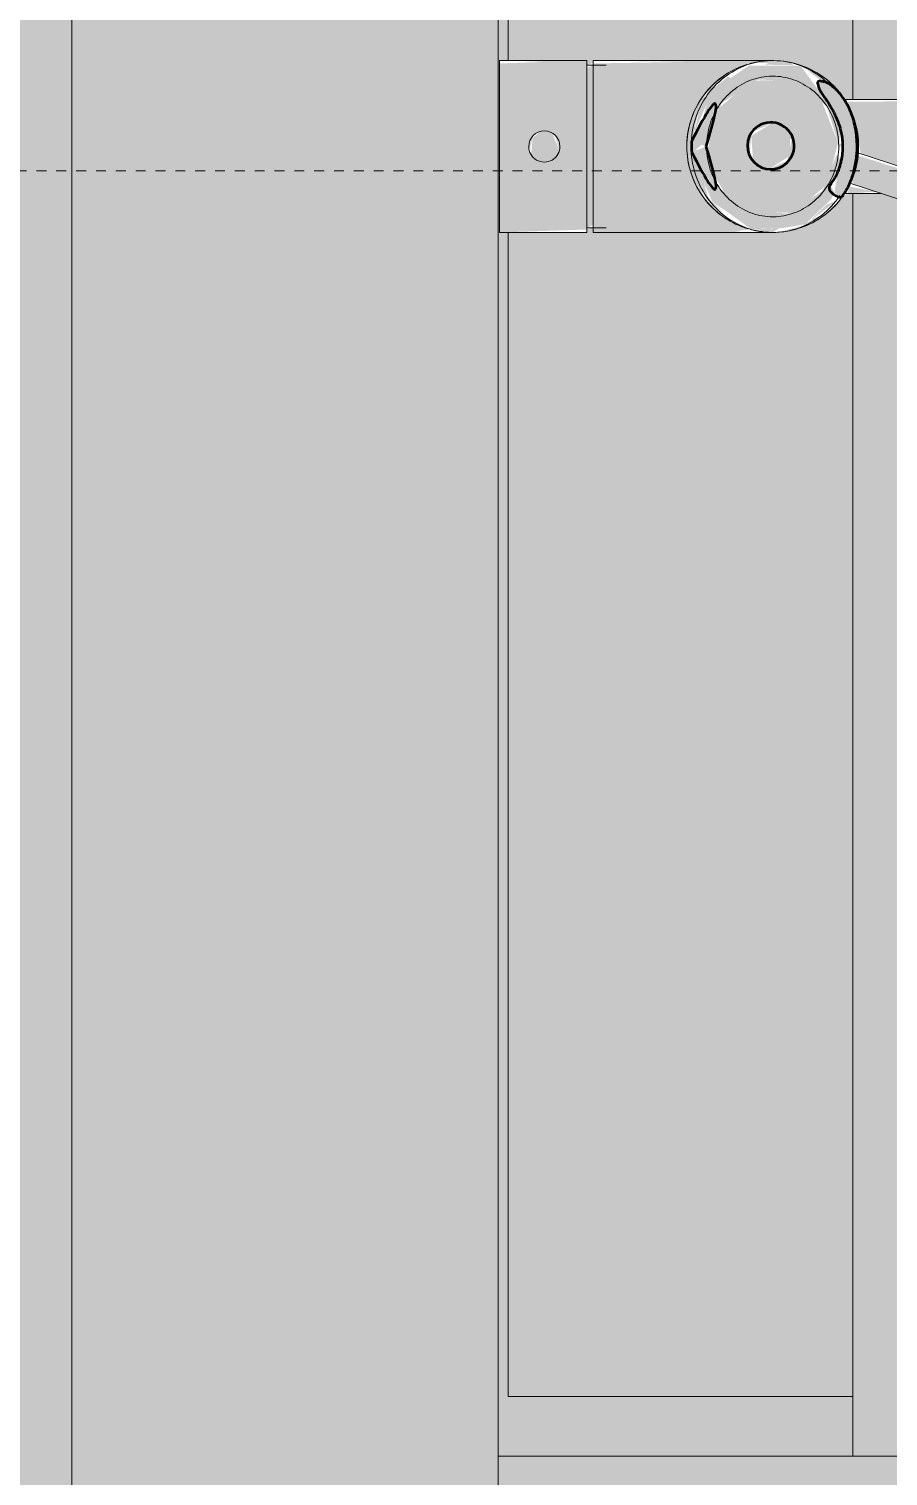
# Model space of a CAD drawing. Header units: inches. Extents: x -4218 to -1814, y 9706 to 12426.
# Drawn here: x -3610.84 to -3600.01, y 11053.94 to 11072.17 of the extents above; entities that cross this region are included whole.
import ezdxf

# ---------------------------------------------------------------- set-up
doc = ezdxf.new("R2010")
doc.units = ezdxf.units.IN
doc.header["$MEASUREMENT"] = 0
doc.linetypes.add('Aligning Line 1_8_', pattern=[0.25, 0.125, -0.125])
for name, color, linetype, lineweight in [('0-1', 7, 'Continuous', 5), ('0-2', 10, 'Continuous', 13), ('A-AREA-PATT-3', 51, 'Continuous', 9), ('A-GENM-1', 11, 'Continuous', 9), ('A-GENM-2', 7, 'Continuous', 9), ('A-GENM-3', 250, 'Continuous', 50), ('A-WALL-1', 8, 'Continuous', 5), ('A-WALL-4', 10, 'Continuous', 13), ('G-ANNO-SYMB', 111, 'Aligning Line 1_8_', 9), ('P-SANR-FIXT-2', 7, 'Continuous', 9), ('P-SANR-FIXT-3', 55, 'Continuous', 9), ('Q-CASE-1', 9, 'Continuous', 9), ('Q-CASE-3', 7, 'Continuous', 9)]:
    doc.layers.add(name, color=color, linetype=linetype, lineweight=lineweight)

# ---------------------------------------------------------------- blocks, each defined once
blk = doc.blocks.new('Vanity Cabinet-Double Door - 33_-2164608-FLOOR PLAN - 2ND FLOOR')
at = {"layer": 'Q-CASE-1'}
for points in [[(-15.762, -0.75), (-15.762, -5.092), (-15.012, -5.092), (-15.012, -0.75), (-15.137, -0.625), (-15.762, -0.625)], [(-15.137, -0.625), (-15.012, -0.75), (-0.345, -0.75), (-0.308, -0.638), (1.82, -0.638), (1.82, -0.75), (16.488, -0.75), (16.613, -0.625), (-6.444, -0.625)]]:
    blk.add_hatch(color=256, dxfattribs=at).paths.add_polyline_path(points, flags=0)
h = blk.add_hatch(color=256, dxfattribs=at)
h.paths.add_polyline_path([(-15.012, -0.75), (-15.012, -5.092), (0.147, -5.092), (0.125, -4.967), (0.043, -4.903), (-0.122, -4.726), (-0.256, -4.49), (-0.329, -4.207), (-0.345, -4.083), (-0.308, -1.819), (-0.286, -1.819), (-0.308, -1.741), (-0.345, -1.741), (-0.345, -0.75), (-13.762, -0.75)], flags=0)
h.paths.add_polyline_path([(1.328, -5.061), (1.328, -5.092), (16.488, -5.092), (16.488, -0.75), (1.82, -0.75), (1.782, -1.741), (1.761, -1.741), (1.791, -1.819), (1.82, -1.819), (1.783, -4.363), (1.614, -4.704), (1.364, -4.962), (1.328, -5.003), (1.328, -5.046)], flags=0)
at = {"layer": 'Q-CASE-3'}
for p, q in [((-15.762, -5.092), (-15.762, -0.625)), ((-15.762, -0.625), (-15.762, -5.092)), ((-15.012, -0.75), (-15.012, -5.092)), ((-0.345, -0.75), (-15.012, -0.75)), ((16.488, -0.75), (1.82, -0.75))]:
    blk.add_line(p, q, dxfattribs=at)
blk = doc.blocks.new('kitchen_faucet_14143 - kitchen_faucet_14143-V158-FLOOR PLAN - 2ND FLOOR')
at = {"layer": 'A-GENM-1'}
h = blk.add_hatch(color=256, dxfattribs=at)
h.paths.add_polyline_path([(-6.749, 2.408), (-6.988, 2.372), (-7.096, 2.119), (-6.935, 1.897), (-6.664, 1.91), (-6.528, 2.159), (-6.719, 2.408)], flags=0)
h.paths.add_polyline_path([(0.05, 0.287), (-0.222, 0.115), (-0.216, -0.152), (-0.002, -0.302), (0.27, -0.132), (0.25, 0.146), (0.074, 0.27)], flags=0)
for points in [[(-6.243, 2.175), (-6.259, 2.016), (-6.311, 1.783), (-1.068, 0.112), (-0.991, 0.413), (-1.009, 0.475), (-6.241, 2.175)], [(0.541, 1.083), (0.289, 1.042), (0.638, 0.864), (0.879, 0.626), (0.985, 0.428), (1.063, 0.149), (1.065, -0.132), (0.998, -0.395), (0.851, -0.655), (0.638, -0.864), (0.421, -0.988), (0.28, -1.046), (0, -1.083), (2.264, -1.046), (2.264, 1.083), (1.987, 1.083)], [(2.342, 1.024), (2.264, 0.989), (2.264, -1.024), (2.342, -0.989), (2.342, 0.989)], [(-0.863, 0.646), (-1.019, 0.324), (-1.059, -0.048), (-0.981, -0.436), (-0.917, -0.553), (-0.756, -0.751), (-0.596, -0.813), (-0.58, -0.773), (-0.662, -0.607), (-0.831, -0.288), (-0.879, 0.046), (-0.832, 0.27), (-0.777, 0.581), (-0.863, 0.646)], [(2.827, 0.19), (2.688, 0.051), (2.78, -0.17), (2.929, -0.19), (3.026, -0.106), (3.046, 0.101), (2.977, 0.17)], [(-0.838, 0), (-0.847, -0.229), (-0.727, -0.506), (-0.353, -1.013), (-0.341, -1.02), (0.302, -1.016), (0.445, -0.921), (0.795, -0.682), (0.895, -0.292), (0.823, -0.386), (0.739, -0.47), (0.717, -0.394), (0.638, -0.551), (0.194, -0.842), (-0.274, -0.831), (-0.682, -0.506), (-0.823, -0.048)]]:
    blk.add_hatch(color=256, dxfattribs=at).paths.add_polyline_path(points, flags=0)
h = blk.add_hatch(color=256, dxfattribs=at)
h.paths.add_polyline_path([(0, 1.083), (-0.079, 1.03), (0.28, 1.046)], flags=0)
h.paths.add_polyline_path([(-0.353, 1.016), (-0.66, 0.847), (-0.512, 0.909), (-0.363, 1.007)], flags=0)
h.paths.add_polyline_path([(0.356, 1.014), (0.592, 0.899), (0.404, 0.994), (0.358, 1.013)], flags=0)
h.paths.add_polyline_path([(-0.838, 0), (-0.881, 0), (-0.845, -0.048)], flags=0)
h.paths.add_polyline_path([(0.259, 0.842), (-0.274, 0.831), (-0.693, 0.47), (-0.823, -0.048), (-0.621, -0.564), (-0.256, -0.842), (0.278, -0.828), (0.693, -0.47), (0.826, 0.054), (0.717, 0.394), (0.621, 0.564), (0.264, 0.839)], flags=0)
h.paths.add_polyline_path([(0.886, 0), (0.88, 0.017), (0.885, -0.001)], flags=0)
h.paths.add_polyline_path([(0.884, 0.611), (0.994, 0.157), (1.009, 0.091), (0.984, 0.057), (0.896, -0.023), (1.021, -0.071), (0.981, -0.212), (0.975, -0.28), (0.888, -0.6), (1.002, -0.386), (1.065, -0.132), (1.063, 0.149), (0.985, 0.428), (0.888, 0.606)], flags=0)
h.paths.add_polyline_path([(-0.887, 0.607), (-0.993, 0.409), (-1.068, 0.112), (-1.061, -0.162), (-1.056, 0.108), (-1.003, 0.375), (-0.908, 0.574)], flags=0)
h.paths.add_polyline_path([(0.05, 0.287), (0.291, 0.106), (0.266, -0.177), (-0.002, -0.302), (-0.24, -0.086), (-0.182, 0.178), (0.014, 0.27)], flags=0)
h.paths.add_polyline_path([(0.851, -0.655), (0.486, -0.961), (0.66, -0.847), (0.832, -0.678)], flags=0)
h.paths.add_polyline_path([(-0.832, -0.679), (-0.678, -0.833), (-0.404, -0.994), (-0.495, -0.913), (-0.609, -0.831), (-0.83, -0.681)], flags=0)
h.paths.add_polyline_path([(-0.264, -1.023), (-0.222, -1.053), (0, -1.083), (0.096, -1.03), (-0.222, -1.025)], flags=0)
h = blk.add_hatch(color=256, dxfattribs=at)
h.paths.add_polyline_path([(-0.259, 0.842), (-0.212, 0.894), (-0.256, 0.844)], flags=0)
h.paths.add_polyline_path([(0.278, 1.042), (-0.123, 1.028), (-0.407, 0.981), (-0.546, 0.847), (-0.73, 0.674), (-0.777, 0.581), (-0.73, 0.495), (-0.856, 0.17), (-0.806, 0.103), (-0.629, 0.558), (-0.194, 0.842), (0.275, 0.83), (0.678, 0.521), (0.749, 0.425), (0.771, 0.468), (0.955, 0.252), (0.759, 0.701), (0.553, 0.838), (0.287, 1.032)], flags=0)
h = blk.add_hatch(color=256, dxfattribs=at)
h.paths.add_polyline_path([(0.335, 1.03), (0.328, 0.988), (0.351, 1.018)], flags=0)
h.paths.add_polyline_path([(-0.488, 0.923), (-0.825, 0.673), (-0.678, 0.733), (-0.505, 0.901)], flags=0)
h.paths.add_polyline_path([(0.605, 0.833), (0.766, 0.697), (0.815, 0.63), (0.92, 0.275), (0.91, 0.248), (0.994, 0.157), (1.003, 0.212), (0.932, 0.464), (0.84, 0.662), (0.621, 0.822)], flags=0)
h = blk.add_hatch(color=256, dxfattribs=at)
h.paths.add_polyline_path([(3.445, 1.083), (2.342, 1.046), (2.342, -1.083), (3.445, -1.046), (3.445, 1.046)], flags=0)
h.paths.add_polyline_path([(2.827, 0.19), (2.977, 0.17), (3.069, 0.051), (3.018, -0.139), (2.929, -0.19), (2.739, -0.139), (2.688, 0.051), (2.801, 0.164)], flags=0)
h = blk.add_hatch(color=256, dxfattribs=at)
h.paths.add_polyline_path([(-0.963, 0.591), (-1.304, 0.57), (-0.954, 0.502), (-0.954, 0.591)], flags=0)
h.paths.add_polyline_path([(-6.299, 0.591), (-6.299, -0.591), (-4.149, -0.565), (-4.113, -0.546), (-3.975, -0.591), (-0.922, -0.562), (-0.997, -0.398), (-1.066, -0.127), (-1.111, 0.094), (-2.64, 0.591), (-4.157, 0.55), (-4.044, 0.591), (-6.268, 0.591)], flags=0)
h.paths.add_polyline_path([(-3.975, 0.591), (-3.984, 0.57), (-4, 0.583)], flags=0)
h = blk.add_hatch(color=256, dxfattribs=at)
h.paths.add_polyline_path([(0.725, 0.542), (0.837, 0), (1.021, 0.071), (0.896, 0.27)], flags=0)
h.paths.add_polyline_path([(0.837, 0), (0.725, -0.541), (1.021, -0.071), (0.932, -0.037)], flags=0)
h = blk.add_hatch(color=256, dxfattribs=at)
h.paths.add_polyline_path([(0.965, -0.161), (0.955, -0.252), (0.762, -0.699), (0.525, -0.862), (0.563, -0.879), (0.818, -0.678), (0.892, -0.587), (0.981, -0.212)], flags=0)
h.paths.add_polyline_path([(-0.259, -0.842), (-0.22, -0.893), (-0.256, -0.844)], flags=0)
h.paths.add_polyline_path([(-0.38, -0.997), (-0.322, -1.029), (-0.353, -1.013)], flags=0)
at = {"layer": 'A-GENM-2'}
for p, q in [((-0.97, 0.462), (-6.243, 2.175)), ((-6.367, 1.801), (-1.072, 0.081)), ((2.264, 1.083), (0, 1.083)), ((2.342, 1.024), (2.101, 1.024)), ((2.264, 1.083), (2.264, -1.083)), ((3.445, 1.083), (2.342, 1.083)), ((2.342, -1.083), (2.342, 1.083)), ((3.445, 1.083), (3.445, -1.083)), ((-0.9, 0.591), (-1.366, 0.591)), ((-6.299, -0.591), (-0.9, -0.591)), ((0, -1.083), (2.264, -1.083)), ((2.101, -1.024), (2.342, -1.024)), ((2.342, -1.083), (3.445, -1.083))]:
    blk.add_line(p, q, dxfattribs=at)
at = {"layer": 'A-GENM-2', "flags": 128}
for points in [[(0.269, 1.049), (0.227, 1.059), (0.184, 1.067), (0.141, 1.073), (0.098, 1.078), (0.055, 1.081), (0.012, 1.083), (-0.032, 1.082), (-0.075, 1.08), (-0.118, 1.076), (-0.161, 1.071), (-0.204, 1.063), (-0.246, 1.054), (-0.288, 1.044), (-0.329, 1.031), (-0.37, 1.017), (-0.411, 1.002), (-0.451, 0.984), (-0.49, 0.966), (-0.528, 0.945), (-0.565, 0.923), (-0.602, 0.9), (-0.637, 0.875), (-0.672, 0.849), (-0.705, 0.822), (-0.737, 0.793), (-0.768, 0.763), (-0.798, 0.731), (-0.827, 0.699), (-0.854, 0.665)], [(-0.37, 1.017), (-0.411, 1.002), (-0.451, 0.984), (-0.49, 0.966), (-0.528, 0.945), (-0.565, 0.923), (-0.602, 0.9), (-0.637, 0.875), (-0.672, 0.849), (-0.705, 0.822), (-0.737, 0.793), (-0.768, 0.763), (-0.798, 0.731), (-0.827, 0.699), (-0.854, 0.665)], [(-0.37, 1.017), (-0.411, 1.002), (-0.451, 0.984), (-0.49, 0.966), (-0.528, 0.945), (-0.565, 0.923), (-0.602, 0.9), (-0.637, 0.875), (-0.672, 0.849), (-0.705, 0.822), (-0.737, 0.793), (-0.768, 0.763), (-0.798, 0.731), (-0.827, 0.699), (-0.854, 0.665)], [(-0.37, 1.017), (-0.411, 1.002), (-0.451, 0.984), (-0.49, 0.966), (-0.528, 0.945), (-0.565, 0.923), (-0.602, 0.9), (-0.637, 0.875), (-0.672, 0.849), (-0.705, 0.822), (-0.737, 0.793), (-0.768, 0.763), (-0.798, 0.731), (-0.827, 0.699), (-0.854, 0.665)], [(-0.37, 1.017), (-0.411, 1.002), (-0.451, 0.984), (-0.49, 0.966), (-0.528, 0.945), (-0.565, 0.923), (-0.602, 0.9), (-0.637, 0.875), (-0.672, 0.849), (-0.705, 0.822), (-0.737, 0.793), (-0.768, 0.763), (-0.798, 0.731), (-0.827, 0.699), (-0.854, 0.665)], [(-0.37, 1.017), (-0.411, 1.002), (-0.451, 0.984), (-0.49, 0.966), (-0.528, 0.945), (-0.565, 0.923), (-0.602, 0.9), (-0.637, 0.875), (-0.672, 0.849), (-0.705, 0.822), (-0.737, 0.793), (-0.768, 0.763), (-0.798, 0.731), (-0.827, 0.699), (-0.854, 0.665)], [(0, 1.083), (-0.041, 1.082), (-0.083, 1.079), (-0.124, 1.075), (-0.165, 1.069), (-0.206, 1.061), (-0.246, 1.051), (-0.286, 1.04), (-0.325, 1.027), (-0.364, 1.013), (-0.403, 0.996), (-0.44, 0.979), (-0.477, 0.959), (-0.513, 0.938), (-0.549, 0.916), (-0.583, 0.892), (-0.617, 0.867), (-0.649, 0.84), (-0.681, 0.812), (-0.711, 0.783), (-0.74, 0.752), (-0.768, 0.721), (-0.795, 0.688), (-0.82, 0.654), (-0.844, 0.619)], [(0.269, 1.049), (0.227, 1.059), (0.184, 1.067), (0.141, 1.073), (0.098, 1.078), (0.055, 1.081), (0.012, 1.083), (-0.032, 1.082), (-0.075, 1.08), (-0.118, 1.076), (-0.161, 1.071), (-0.204, 1.063), (-0.246, 1.054), (-0.288, 1.044), (-0.329, 1.031)], [(0.269, 1.049), (0.227, 1.059), (0.184, 1.067), (0.141, 1.073), (0.098, 1.078), (0.055, 1.081), (0.012, 1.083), (-0.032, 1.082), (-0.075, 1.08), (-0.118, 1.076), (-0.161, 1.071), (-0.204, 1.063), (-0.246, 1.054), (-0.288, 1.044), (-0.329, 1.031)], [(0.269, 1.049), (0.227, 1.059), (0.184, 1.067), (0.141, 1.073), (0.098, 1.078), (0.055, 1.081), (0.012, 1.083), (-0.032, 1.082), (-0.075, 1.08), (-0.118, 1.076), (-0.161, 1.071), (-0.204, 1.063), (-0.246, 1.054), (-0.288, 1.044), (-0.329, 1.031)], [(0.269, 1.049), (0.227, 1.059), (0.184, 1.067), (0.141, 1.073), (0.098, 1.078), (0.055, 1.081), (0.012, 1.083), (-0.032, 1.082), (-0.075, 1.08), (-0.118, 1.076), (-0.161, 1.071), (-0.204, 1.063), (-0.246, 1.054), (-0.288, 1.044), (-0.329, 1.031)], [(0.269, 1.049), (0.227, 1.059), (0.184, 1.067), (0.141, 1.073), (0.098, 1.078), (0.055, 1.081), (0.012, 1.083), (-0.032, 1.082), (-0.075, 1.08), (-0.118, 1.076), (-0.161, 1.071), (-0.204, 1.063), (-0.246, 1.054), (-0.288, 1.044), (-0.329, 1.031)], [(1.029, 0), (1.028, 0.043), (1.026, 0.086), (1.022, 0.129), (1.016, 0.172), (1.009, 0.214), (1, 0.256), (0.989, 0.298), (0.977, 0.339), (0.964, 0.38), (0.949, 0.42), (0.932, 0.459), (0.914, 0.498), (0.894, 0.536), (0.873, 0.573), (0.851, 0.609), (0.827, 0.644), (0.802, 0.679), (0.775, 0.712), (0.748, 0.744), (0.719, 0.775), (0.689, 0.804), (0.658, 0.833), (0.626, 0.86), (0.592, 0.885), (0.558, 0.91), (0.523, 0.932), (0.487, 0.954), (0.45, 0.974), (0.413, 0.992), (0.375, 1.008), (0.336, 1.023), (0.297, 1.037), (0.257, 1.048), (0.216, 1.058), (0.176, 1.067), (0.135, 1.073), (0.094, 1.078), (0.053, 1.081), (0.011, 1.083), (0, 1.083)], [(1.083, 0), (1.082, 0.043), (1.079, 0.087), (1.075, 0.13), (1.069, 0.172), (1.061, 0.215), (1.052, 0.257), (1.041, 0.299), (1.028, 0.341), (1.013, 0.381), (0.997, 0.422), (0.98, 0.461), (0.96, 0.5), (0.94, 0.538), (0.917, 0.575), (0.894, 0.611), (0.868, 0.647), (0.842, 0.681), (0.814, 0.714), (0.785, 0.746), (0.754, 0.777), (0.723, 0.806), (0.69, 0.834), (0.656, 0.861), (0.621, 0.887), (0.585, 0.911), (0.548, 0.934), (0.51, 0.955), (0.472, 0.975), (0.432, 0.993), (0.392, 1.009), (0.352, 1.024), (0.31, 1.037)], [(0.868, 0.647), (0.842, 0.681), (0.814, 0.714), (0.785, 0.746), (0.754, 0.777), (0.723, 0.806), (0.69, 0.834), (0.656, 0.861), (0.621, 0.887), (0.585, 0.911), (0.548, 0.934), (0.51, 0.955), (0.472, 0.975), (0.432, 0.993), (0.392, 1.009)], [(0.868, 0.647), (0.842, 0.681), (0.814, 0.714), (0.785, 0.746), (0.754, 0.777), (0.723, 0.806), (0.69, 0.834), (0.656, 0.861), (0.621, 0.887), (0.585, 0.911), (0.548, 0.934), (0.51, 0.955), (0.472, 0.975), (0.432, 0.993), (0.392, 1.009)], [(0.868, 0.647), (0.842, 0.681), (0.814, 0.714), (0.785, 0.746), (0.754, 0.777), (0.723, 0.806), (0.69, 0.834), (0.656, 0.861), (0.621, 0.887), (0.585, 0.911), (0.548, 0.934), (0.51, 0.955), (0.472, 0.975), (0.432, 0.993), (0.392, 1.009)], [(0.868, 0.647), (0.842, 0.681), (0.814, 0.714), (0.785, 0.746), (0.754, 0.777), (0.723, 0.806), (0.69, 0.834), (0.656, 0.861), (0.621, 0.887), (0.585, 0.911), (0.548, 0.934), (0.51, 0.955), (0.472, 0.975), (0.432, 0.993), (0.392, 1.009)], [(0.868, 0.647), (0.842, 0.681), (0.814, 0.714), (0.785, 0.746), (0.754, 0.777), (0.723, 0.806), (0.69, 0.834), (0.656, 0.861), (0.621, 0.887), (0.585, 0.911), (0.548, 0.934), (0.51, 0.955), (0.472, 0.975), (0.432, 0.993), (0.392, 1.009)], [(-0.832, 0), (-0.832, 0.036), (-0.83, 0.071), (-0.826, 0.107), (-0.821, 0.142), (-0.815, 0.177), (-0.808, 0.212), (-0.799, 0.246), (-0.789, 0.28), (-0.778, 0.314), (-0.766, 0.347), (-0.752, 0.379), (-0.737, 0.411), (-0.721, 0.442), (-0.704, 0.473), (-0.685, 0.502), (-0.666, 0.531), (-0.645, 0.559), (-0.624, 0.586), (-0.601, 0.612), (-0.578, 0.637), (-0.553, 0.661), (-0.528, 0.685), (-0.502, 0.706), (-0.475, 0.727), (-0.448, 0.747), (-0.419, 0.765), (-0.39, 0.782), (-0.361, 0.798), (-0.33, 0.813), (-0.3, 0.826), (-0.269, 0.838), (-0.237, 0.849), (-0.205, 0.858), (-0.173, 0.866), (-0.141, 0.873), (-0.108, 0.878), (-0.075, 0.882), (-0.042, 0.885), (-0.009, 0.886), (0, 0.886)], [(0, 0.886), (0.033, 0.885), (0.066, 0.883), (0.099, 0.88), (0.132, 0.875), (0.164, 0.868), (0.197, 0.861), (0.229, 0.852), (0.26, 0.841), (0.291, 0.83), (0.322, 0.817), (0.353, 0.802), (0.382, 0.787), (0.411, 0.77), (0.44, 0.752), (0.468, 0.733), (0.495, 0.712), (0.521, 0.691), (0.547, 0.668), (0.571, 0.644), (0.595, 0.619), (0.618, 0.593), (0.64, 0.567), (0.661, 0.539), (0.68, 0.51), (0.699, 0.481), (0.717, 0.45), (0.733, 0.42), (0.748, 0.388), (0.762, 0.356), (0.775, 0.323), (0.787, 0.289), (0.797, 0.255), (0.806, 0.221), (0.814, 0.186), (0.82, 0.151), (0.825, 0.116), (0.829, 0.081), (0.831, 0.045), (0.832, 0.01), (0.832, 0)], [(1.083, 0), (1.082, 0.043), (1.079, 0.087), (1.075, 0.13), (1.069, 0.172), (1.061, 0.215), (1.052, 0.257), (1.041, 0.299), (1.028, 0.341), (1.013, 0.381), (0.997, 0.422), (0.98, 0.461), (0.96, 0.5), (0.94, 0.538), (0.917, 0.575), (0.894, 0.611)], [(1.083, 0), (1.082, 0.043), (1.079, 0.087), (1.075, 0.13), (1.069, 0.172), (1.061, 0.215), (1.052, 0.257), (1.041, 0.299), (1.028, 0.341), (1.013, 0.381), (0.997, 0.422), (0.98, 0.461), (0.96, 0.5), (0.94, 0.538), (0.917, 0.575), (0.894, 0.611)], [(1.083, 0), (1.082, 0.043), (1.079, 0.087), (1.075, 0.13), (1.069, 0.172), (1.061, 0.215), (1.052, 0.257), (1.041, 0.299), (1.028, 0.341), (1.013, 0.381), (0.997, 0.422), (0.98, 0.461), (0.96, 0.5), (0.94, 0.538), (0.917, 0.575), (0.894, 0.611)], [(1.083, 0), (1.082, 0.043), (1.079, 0.087), (1.075, 0.13), (1.069, 0.172), (1.061, 0.215), (1.052, 0.257), (1.041, 0.299), (1.028, 0.341), (1.013, 0.381), (0.997, 0.422), (0.98, 0.461), (0.96, 0.5), (0.94, 0.538), (0.917, 0.575), (0.894, 0.611)], [(1.083, 0), (1.082, 0.043), (1.079, 0.087), (1.075, 0.13), (1.069, 0.172), (1.061, 0.215), (1.052, 0.257), (1.041, 0.299), (1.028, 0.341), (1.013, 0.381), (0.997, 0.422), (0.98, 0.461), (0.96, 0.5), (0.94, 0.538), (0.917, 0.575), (0.894, 0.611)], [(-0.988, 0.443), (-1.005, 0.403), (-1.02, 0.363), (-1.034, 0.322), (-1.046, 0.28), (-1.056, 0.238), (-1.065, 0.196), (-1.072, 0.153), (-1.077, 0.11), (-1.081, 0.067), (-1.082, 0.023), (-1.083, 0)], [(-0.988, 0.443), (-1.005, 0.403), (-1.02, 0.363), (-1.034, 0.322), (-1.046, 0.28), (-1.056, 0.238), (-1.065, 0.196), (-1.072, 0.153), (-1.077, 0.11), (-1.081, 0.067), (-1.082, 0.023), (-1.083, 0)], [(-0.988, 0.443), (-1.005, 0.403), (-1.02, 0.363), (-1.034, 0.322), (-1.046, 0.28), (-1.056, 0.238), (-1.065, 0.196), (-1.072, 0.153), (-1.077, 0.11), (-1.081, 0.067), (-1.082, 0.023), (-1.083, 0)], [(-0.988, 0.443), (-1.005, 0.403), (-1.02, 0.363), (-1.034, 0.322), (-1.046, 0.28), (-1.056, 0.238), (-1.065, 0.196), (-1.072, 0.153), (-1.077, 0.11), (-1.081, 0.067), (-1.082, 0.023), (-1.083, 0)], [(-0.988, 0.443), (-1.005, 0.403), (-1.02, 0.363), (-1.034, 0.322), (-1.046, 0.28), (-1.056, 0.238), (-1.065, 0.196), (-1.072, 0.153), (-1.077, 0.11), (-1.081, 0.067), (-1.082, 0.023), (-1.083, 0)], [(-0.988, 0.443), (-1.005, 0.403), (-1.02, 0.363), (-1.034, 0.322), (-1.046, 0.28), (-1.056, 0.238), (-1.065, 0.196), (-1.072, 0.153), (-1.077, 0.11), (-1.081, 0.067), (-1.082, 0.023), (-1.083, 0)], [(-0.951, 0.507), (-0.969, 0.468), (-0.986, 0.429), (-1.002, 0.389), (-1.016, 0.349), (-1.028, 0.308), (-1.039, 0.266), (-1.048, 0.224), (-1.056, 0.182), (-1.062, 0.139), (-1.066, 0.096), (-1.069, 0.053), (-1.07, 0.01), (-1.07, 0)], [(-0.874, 0), (-0.873, 0.036), (-0.871, 0.071), (-0.868, 0.107), (-0.863, 0.142), (-0.857, 0.177), (-0.849, 0.212), (-0.841, 0.246), (-0.831, 0.28), (-0.82, 0.314), (-0.807, 0.347), (-0.793, 0.379), (-0.779, 0.411), (-0.762, 0.442), (-0.745, 0.473), (-0.73, 0.497)], [(-1.083, 0), (-1.082, -0.043), (-1.079, -0.087), (-1.075, -0.13), (-1.069, -0.172), (-1.061, -0.215), (-1.052, -0.257), (-1.041, -0.299), (-1.028, -0.341), (-1.013, -0.381), (-0.997, -0.422)], [(-1.083, 0), (-1.082, -0.043), (-1.079, -0.087), (-1.075, -0.13), (-1.069, -0.172), (-1.061, -0.215), (-1.052, -0.257), (-1.041, -0.299), (-1.028, -0.341), (-1.013, -0.381), (-0.997, -0.422)], [(-1.083, 0), (-1.082, -0.043), (-1.079, -0.087), (-1.075, -0.13), (-1.069, -0.172), (-1.061, -0.215), (-1.052, -0.257), (-1.041, -0.299), (-1.028, -0.341), (-1.013, -0.381), (-0.997, -0.422)], [(-1.083, 0), (-1.082, -0.043), (-1.079, -0.087), (-1.075, -0.13), (-1.069, -0.172), (-1.061, -0.215), (-1.052, -0.257), (-1.041, -0.299), (-1.028, -0.341), (-1.013, -0.381), (-0.997, -0.422)], [(-1.083, 0), (-1.082, -0.043), (-1.079, -0.087), (-1.075, -0.13), (-1.069, -0.172), (-1.061, -0.215), (-1.052, -0.257), (-1.041, -0.299), (-1.028, -0.341), (-1.013, -0.381), (-0.997, -0.422)], [(-1.083, 0), (-1.082, -0.043), (-1.079, -0.087), (-1.075, -0.13), (-1.069, -0.172), (-1.061, -0.215), (-1.052, -0.257), (-1.041, -0.299), (-1.028, -0.341), (-1.013, -0.381), (-0.997, -0.422)], [(-1.07, 0), (-1.07, -0.043), (-1.067, -0.086), (-1.063, -0.129), (-1.057, -0.172), (-1.05, -0.214), (-1.041, -0.256), (-1.031, -0.298), (-1.019, -0.339), (-1.005, -0.38), (-0.99, -0.42), (-0.973, -0.459), (-0.955, -0.498), (-0.951, -0.507)], [(-0.775, -0.419), (-0.79, -0.387), (-0.804, -0.355), (-0.817, -0.322), (-0.828, -0.288), (-0.839, -0.254), (-0.848, -0.22), (-0.855, -0.185), (-0.862, -0.15), (-0.867, -0.115), (-0.87, -0.08), (-0.873, -0.044), (-0.874, -0.008), (-0.874, 0)], [(0, -0.886), (-0.033, -0.885), (-0.066, -0.883), (-0.099, -0.88), (-0.132, -0.875), (-0.164, -0.868), (-0.197, -0.861), (-0.229, -0.852), (-0.26, -0.841), (-0.291, -0.83), (-0.322, -0.817), (-0.353, -0.802), (-0.382, -0.787), (-0.411, -0.77), (-0.44, -0.752), (-0.468, -0.733), (-0.495, -0.712), (-0.521, -0.691), (-0.547, -0.668), (-0.571, -0.644), (-0.595, -0.619), (-0.618, -0.593), (-0.64, -0.567), (-0.661, -0.539), (-0.68, -0.51), (-0.699, -0.481), (-0.717, -0.45), (-0.733, -0.42), (-0.748, -0.388), (-0.762, -0.356), (-0.775, -0.323), (-0.787, -0.289), (-0.797, -0.255), (-0.806, -0.221), (-0.814, -0.186), (-0.82, -0.151), (-0.825, -0.116), (-0.829, -0.081), (-0.831, -0.045), (-0.832, -0.01), (-0.832, 0)], [(0, -1.083), (0.041, -1.082), (0.083, -1.079), (0.124, -1.075), (0.165, -1.069), (0.206, -1.061), (0.246, -1.051), (0.286, -1.04), (0.325, -1.027), (0.364, -1.013), (0.403, -0.996), (0.44, -0.979), (0.477, -0.959), (0.513, -0.938), (0.549, -0.916), (0.583, -0.892), (0.617, -0.867), (0.649, -0.84), (0.681, -0.812), (0.711, -0.783), (0.74, -0.752), (0.768, -0.721), (0.795, -0.688), (0.82, -0.654), (0.844, -0.619), (0.867, -0.583), (0.889, -0.546), (0.909, -0.508), (0.927, -0.47), (0.944, -0.431), (0.96, -0.391), (0.974, -0.35), (0.986, -0.309), (0.997, -0.267), (1.006, -0.225), (1.014, -0.183), (1.02, -0.141), (1.025, -0.098), (1.028, -0.055), (1.029, -0.012), (1.029, 0)], [(0.832, 0), (0.832, -0.036), (0.83, -0.071), (0.826, -0.107), (0.821, -0.142), (0.815, -0.177), (0.808, -0.212), (0.799, -0.246), (0.789, -0.28), (0.778, -0.314), (0.766, -0.347), (0.752, -0.379), (0.737, -0.411), (0.721, -0.442), (0.704, -0.473), (0.685, -0.502), (0.666, -0.531), (0.645, -0.559), (0.624, -0.586), (0.601, -0.612), (0.578, -0.637), (0.553, -0.661), (0.528, -0.685), (0.502, -0.706), (0.475, -0.727), (0.448, -0.747), (0.419, -0.765), (0.39, -0.782), (0.361, -0.798), (0.33, -0.813), (0.3, -0.826), (0.269, -0.838), (0.237, -0.849), (0.205, -0.858), (0.173, -0.866), (0.141, -0.873), (0.108, -0.878), (0.075, -0.882), (0.042, -0.885), (0.009, -0.886), (0, -0.886)], [(0.329, -1.031), (0.37, -1.017), (0.411, -1.002), (0.451, -0.984), (0.49, -0.966), (0.528, -0.945), (0.565, -0.923), (0.602, -0.9), (0.637, -0.875), (0.672, -0.849), (0.705, -0.822), (0.737, -0.793), (0.768, -0.763), (0.798, -0.731), (0.827, -0.699), (0.854, -0.665), (0.88, -0.63), (0.905, -0.595), (0.928, -0.558), (0.949, -0.521), (0.969, -0.482), (0.988, -0.443), (1.005, -0.403), (1.02, -0.363), (1.034, -0.322), (1.046, -0.28), (1.056, -0.238), (1.065, -0.196), (1.072, -0.153), (1.077, -0.11), (1.081, -0.067), (1.082, -0.023), (1.083, 0)], [(0.88, -0.63), (0.905, -0.595), (0.928, -0.558), (0.949, -0.521), (0.969, -0.482), (0.988, -0.443), (1.005, -0.403), (1.02, -0.363), (1.034, -0.322), (1.046, -0.28), (1.056, -0.238), (1.065, -0.196), (1.072, -0.153), (1.077, -0.11), (1.081, -0.067), (1.082, -0.023), (1.083, 0)], [(0.88, -0.63), (0.905, -0.595), (0.928, -0.558), (0.949, -0.521), (0.969, -0.482), (0.988, -0.443), (1.005, -0.403), (1.02, -0.363), (1.034, -0.322), (1.046, -0.28), (1.056, -0.238), (1.065, -0.196), (1.072, -0.153), (1.077, -0.11), (1.081, -0.067), (1.082, -0.023), (1.083, 0)], [(0.88, -0.63), (0.905, -0.595), (0.928, -0.558), (0.949, -0.521), (0.969, -0.482), (0.988, -0.443), (1.005, -0.403), (1.02, -0.363), (1.034, -0.322), (1.046, -0.28), (1.056, -0.238), (1.065, -0.196), (1.072, -0.153), (1.077, -0.11), (1.081, -0.067), (1.082, -0.023), (1.083, 0)], [(0.88, -0.63), (0.905, -0.595), (0.928, -0.558), (0.949, -0.521), (0.969, -0.482), (0.988, -0.443), (1.005, -0.403), (1.02, -0.363), (1.034, -0.322), (1.046, -0.28), (1.056, -0.238), (1.065, -0.196), (1.072, -0.153), (1.077, -0.11), (1.081, -0.067), (1.082, -0.023), (1.083, 0)], [(0.88, -0.63), (0.905, -0.595), (0.928, -0.558), (0.949, -0.521), (0.969, -0.482), (0.988, -0.443), (1.005, -0.403), (1.02, -0.363), (1.034, -0.322), (1.046, -0.28), (1.056, -0.238), (1.065, -0.196), (1.072, -0.153), (1.077, -0.11), (1.081, -0.067), (1.082, -0.023), (1.083, 0)], [(-0.98, -0.461), (-0.96, -0.5), (-0.94, -0.538), (-0.917, -0.575), (-0.894, -0.611)], [(-0.98, -0.461), (-0.96, -0.5), (-0.94, -0.538), (-0.917, -0.575), (-0.894, -0.611)], [(-0.98, -0.461), (-0.96, -0.5), (-0.94, -0.538), (-0.917, -0.575), (-0.894, -0.611)], [(-0.98, -0.461), (-0.96, -0.5), (-0.94, -0.538), (-0.917, -0.575), (-0.894, -0.611)], [(-0.98, -0.461), (-0.96, -0.5), (-0.94, -0.538), (-0.917, -0.575), (-0.894, -0.611)], [(-0.98, -0.461), (-0.96, -0.5), (-0.94, -0.538), (-0.917, -0.575), (-0.894, -0.611)], [(0.37, -1.017), (0.411, -1.002), (0.451, -0.984), (0.49, -0.966), (0.528, -0.945), (0.565, -0.923), (0.602, -0.9), (0.637, -0.875), (0.672, -0.849), (0.705, -0.822), (0.737, -0.793), (0.768, -0.763), (0.798, -0.731), (0.827, -0.699), (0.854, -0.665)], [(0.37, -1.017), (0.411, -1.002), (0.451, -0.984), (0.49, -0.966), (0.528, -0.945), (0.565, -0.923), (0.602, -0.9), (0.637, -0.875), (0.672, -0.849), (0.705, -0.822), (0.737, -0.793), (0.768, -0.763), (0.798, -0.731), (0.827, -0.699), (0.854, -0.665)], [(0.37, -1.017), (0.411, -1.002), (0.451, -0.984), (0.49, -0.966), (0.528, -0.945), (0.565, -0.923), (0.602, -0.9), (0.637, -0.875), (0.672, -0.849), (0.705, -0.822), (0.737, -0.793), (0.768, -0.763), (0.798, -0.731), (0.827, -0.699), (0.854, -0.665)], [(0.37, -1.017), (0.411, -1.002), (0.451, -0.984), (0.49, -0.966), (0.528, -0.945), (0.565, -0.923), (0.602, -0.9), (0.637, -0.875), (0.672, -0.849), (0.705, -0.822), (0.737, -0.793), (0.768, -0.763), (0.798, -0.731), (0.827, -0.699), (0.854, -0.665)], [(0.37, -1.017), (0.411, -1.002), (0.451, -0.984), (0.49, -0.966), (0.528, -0.945), (0.565, -0.923), (0.602, -0.9), (0.637, -0.875), (0.672, -0.849), (0.705, -0.822), (0.737, -0.793), (0.768, -0.763), (0.798, -0.731), (0.827, -0.699), (0.854, -0.665)], [(-0.785, -0.746), (-0.754, -0.777), (-0.723, -0.806), (-0.69, -0.834), (-0.656, -0.861), (-0.621, -0.887), (-0.585, -0.911), (-0.548, -0.934), (-0.51, -0.955), (-0.472, -0.975), (-0.432, -0.993), (-0.392, -1.009)], [(-0.785, -0.746), (-0.754, -0.777), (-0.723, -0.806), (-0.69, -0.834), (-0.656, -0.861), (-0.621, -0.887), (-0.585, -0.911), (-0.548, -0.934), (-0.51, -0.955), (-0.472, -0.975), (-0.432, -0.993), (-0.392, -1.009)], [(-0.785, -0.746), (-0.754, -0.777), (-0.723, -0.806), (-0.69, -0.834), (-0.656, -0.861), (-0.621, -0.887), (-0.585, -0.911), (-0.548, -0.934), (-0.51, -0.955), (-0.472, -0.975), (-0.432, -0.993), (-0.392, -1.009)], [(-0.785, -0.746), (-0.754, -0.777), (-0.723, -0.806), (-0.69, -0.834), (-0.656, -0.861), (-0.621, -0.887), (-0.585, -0.911), (-0.548, -0.934), (-0.51, -0.955), (-0.472, -0.975), (-0.432, -0.993), (-0.392, -1.009)], [(-0.785, -0.746), (-0.754, -0.777), (-0.723, -0.806), (-0.69, -0.834), (-0.656, -0.861), (-0.621, -0.887), (-0.585, -0.911), (-0.548, -0.934), (-0.51, -0.955), (-0.472, -0.975), (-0.432, -0.993), (-0.392, -1.009)], [(-0.785, -0.746), (-0.754, -0.777), (-0.723, -0.806), (-0.69, -0.834), (-0.656, -0.861), (-0.621, -0.887), (-0.585, -0.911), (-0.548, -0.934), (-0.51, -0.955), (-0.472, -0.975), (-0.432, -0.993), (-0.392, -1.009)], [(-0.689, -0.804), (-0.658, -0.833), (-0.626, -0.86), (-0.592, -0.885), (-0.558, -0.91), (-0.523, -0.932), (-0.487, -0.954), (-0.45, -0.974), (-0.413, -0.992), (-0.375, -1.008), (-0.336, -1.023), (-0.297, -1.037), (-0.257, -1.048), (-0.216, -1.058), (-0.176, -1.067), (-0.135, -1.073), (-0.094, -1.078), (-0.053, -1.081), (-0.011, -1.083), (0, -1.083)], [(-0.352, -1.024), (-0.31, -1.037), (-0.269, -1.049), (-0.227, -1.059), (-0.184, -1.067), (-0.141, -1.073), (-0.098, -1.078), (-0.055, -1.081), (-0.012, -1.083), (0.032, -1.082), (0.075, -1.08), (0.118, -1.076), (0.161, -1.071), (0.204, -1.063), (0.246, -1.054), (0.288, -1.044)], [(-0.31, -1.037), (-0.269, -1.049), (-0.227, -1.059), (-0.184, -1.067), (-0.141, -1.073), (-0.098, -1.078), (-0.055, -1.081), (-0.012, -1.083), (0.032, -1.082), (0.075, -1.08), (0.118, -1.076), (0.161, -1.071), (0.204, -1.063), (0.246, -1.054), (0.288, -1.044)], [(-0.31, -1.037), (-0.269, -1.049), (-0.227, -1.059), (-0.184, -1.067), (-0.141, -1.073), (-0.098, -1.078), (-0.055, -1.081), (-0.012, -1.083), (0.032, -1.082), (0.075, -1.08), (0.118, -1.076), (0.161, -1.071), (0.204, -1.063), (0.246, -1.054), (0.288, -1.044)], [(-0.31, -1.037), (-0.269, -1.049), (-0.227, -1.059), (-0.184, -1.067), (-0.141, -1.073), (-0.098, -1.078), (-0.055, -1.081), (-0.012, -1.083), (0.032, -1.082), (0.075, -1.08), (0.118, -1.076), (0.161, -1.071), (0.204, -1.063), (0.246, -1.054), (0.288, -1.044)], [(-0.31, -1.037), (-0.269, -1.049), (-0.227, -1.059), (-0.184, -1.067), (-0.141, -1.073), (-0.098, -1.078), (-0.055, -1.081), (-0.012, -1.083), (0.032, -1.082), (0.075, -1.08), (0.118, -1.076), (0.161, -1.071), (0.204, -1.063), (0.246, -1.054), (0.288, -1.044)], [(-0.31, -1.037), (-0.269, -1.049), (-0.227, -1.059), (-0.184, -1.067), (-0.141, -1.073), (-0.098, -1.078), (-0.055, -1.081), (-0.012, -1.083), (0.032, -1.082), (0.075, -1.08), (0.118, -1.076), (0.161, -1.071), (0.204, -1.063), (0.246, -1.054), (0.288, -1.044)]]:
    blk.add_lwpolyline(points, dxfattribs=at)
at = {"layer": 'A-GENM-2'}
for centre, radius, start, end in [((0, 0), 1.083, 109.1524, 142.4111), ((0, 0), 1.083, 75, 105), ((0, 0), 1.083, 37.5889, 70.6452), ((0, 0), 1.083, 145.6184, 180), ((0, 0), 1.083, 0, 34.6633), ((2.878, 0), 0.197, 360, 180), ((0, 0), 1.083, 180, 214.6633), ((0, 0), 1.083, 324.8142, 360), ((2.878, 0), 0.197, 180, 360), ((0, 0), 1.083, 219.2199, 250.6452), ((0, 0), 1.083, 289.1524, 322.4111), ((0, 0), 1.083, 255, 285)]:
    blk.add_arc(centre, radius, start, end, dxfattribs=at)
at = {"layer": 'A-GENM-3'}
for start, end in [(324.9681, 144.9681), (144.9681, 324.9681)]:
    blk.add_arc((0.024, -0.008), 0.295, start, end, dxfattribs=at)
for points, knots in [([(-0.863, 0.646), (-0.898, 0.6), (-0.944, 0.528), (-0.99, 0.422), (-1.026, 0.313), (-1.055, 0.172), (-1.063, 0.058), (-1.063, 0)], [0, 0, 0, 0, 0.25, 0.375, 0.5, 0.75, 1, 1, 1, 1]), ([(-0.863, 0.173), (-0.859, 0.19), (-0.851, 0.221), (-0.839, 0.26), (-0.829, 0.291), (-0.822, 0.31), (-0.816, 0.325), (-0.812, 0.337), (-0.808, 0.347), (-0.804, 0.356), (-0.799, 0.367), (-0.79, 0.383), (-0.777, 0.404), (-0.76, 0.427), (-0.744, 0.449), (-0.729, 0.471), (-0.719, 0.489), (-0.714, 0.502), (-0.711, 0.512), (-0.71, 0.521), (-0.711, 0.529), (-0.713, 0.538), (-0.716, 0.547), (-0.721, 0.557), (-0.728, 0.568), (-0.739, 0.581), (-0.762, 0.601), (-0.8, 0.623), (-0.84, 0.639), (-0.863, 0.646)], [0, 0, 0, 0, 0.083333, 0.166667, 0.208333, 0.25, 0.270833, 0.291667, 0.3125, 0.328125, 0.34375, 0.375, 0.416667, 0.458333, 0.5, 0.541667, 0.583333, 0.604167, 0.625, 0.645833, 0.661458, 0.677083, 0.708333, 0.729167, 0.75, 0.791667, 0.833333, 0.916667, 1, 1, 1, 1]), ([(-1.063, 0), (-1.063, -0.078), (-1.053, -0.191), (-1.018, -0.341), (-0.98, -0.45), (-0.929, -0.551), (-0.886, -0.615), (-0.863, -0.646)], [0, 0, 0, 0, 0.333333, 0.5, 0.666667, 0.833333, 1, 1, 1, 1]), ([(-0.863, -0.646), (-0.85, -0.662), (-0.831, -0.685), (-0.807, -0.71), (-0.792, -0.724), (-0.781, -0.733), (-0.77, -0.743), (-0.754, -0.756), (-0.734, -0.772), (-0.714, -0.787), (-0.696, -0.796), (-0.685, -0.801), (-0.676, -0.804), (-0.666, -0.808), (-0.647, -0.814), (-0.618, -0.821), (-0.591, -0.823), (-0.576, -0.821), (-0.568, -0.817), (-0.565, -0.809), (-0.564, -0.794), (-0.569, -0.774), (-0.577, -0.752), (-0.583, -0.736), (-0.589, -0.723), (-0.593, -0.713), (-0.596, -0.706), (-0.599, -0.7), (-0.604, -0.691), (-0.612, -0.677), (-0.627, -0.656), (-0.642, -0.636), (-0.652, -0.621), (-0.658, -0.613), (-0.662, -0.607), (-0.666, -0.601), (-0.672, -0.592), (-0.681, -0.578), (-0.695, -0.557), (-0.711, -0.531), (-0.732, -0.497), (-0.757, -0.453), (-0.794, -0.382), (-0.833, -0.288), (-0.854, -0.212), (-0.863, -0.173)], [0, 0, 0, 0, 0.055556, 0.083333, 0.097222, 0.111111, 0.125, 0.138889, 0.166667, 0.194444, 0.208333, 0.222222, 0.229167, 0.236111, 0.25, 0.277778, 0.305556, 0.319444, 0.333333, 0.347222, 0.361111, 0.388889, 0.402778, 0.416667, 0.430556, 0.4375, 0.444444, 0.451389, 0.458333, 0.472222, 0.5, 0.527778, 0.541667, 0.548611, 0.555556, 0.5625, 0.569444, 0.583333, 0.611111, 0.638889, 0.666667, 0.722222, 0.777778, 0.888889, 1, 1, 1, 1])]:
    blk.add_open_spline(points, degree=3, knots=knots, dxfattribs=at)
for points in [[(1.021, 0.071), (0.854, 0.397), (0.656, 0.71), (0.731, 0.349), (0.837, 0)], [(-0.881, 0), (-0.881, 0.029), (-0.878, 0.087), (-0.869, 0.145), (-0.863, 0.173)], [(-0.863, -0.173), (-0.869, -0.145), (-0.878, -0.087), (-0.881, -0.029), (-0.881, 0)], [(0.837, 0), (0.731, -0.349), (0.656, -0.71), (0.854, -0.397), (1.021, -0.071)], [(1.024, 0), (1.024, 0.012), (1.024, 0.036), (1.022, 0.06), (1.021, 0.071)], [(1.021, -0.071), (1.022, -0.06), (1.024, -0.036), (1.024, -0.012), (1.024, 0)]]:
    blk.add_open_spline(points, degree=3, dxfattribs=at)
blk = doc.blocks.new('Stainless Steel Farmhous Kitchen Sink - Stainless Steel Farmhous Kitchen Sink-V153-FLOOR PLAN - 2ND FLOOR')
at = {"layer": 'P-SANR-FIXT-3'}
blk.add_hatch(color=256, dxfattribs=at).paths.add_polyline_path([(0, 22.203), (-33, 22.203), (-33, 2.247), (-17.091, 2.247), (-17.091, 3), (-31, 3), (-31, 16.956), (-2, 16.956), (-2, 3), (-15.781, 3), (-15.909, 2.604), (-15.909, 2.247), (0, 2.247), (0, 18.043)], flags=0)
at = {"layer": 'P-SANR-FIXT-2'}
for p, q in [((0, 2.247), (0, 22.203)), ((-33, 2.247), (-17.087, 2.247)), ((-15.909, 2.247), (0, 2.247))]:
    blk.add_line(p, q, dxfattribs=at)
blk = doc.blocks.new('CTR - 1st Phase - Unit Layouts_rvt-1-FLOOR PLAN - 2ND FLOOR')
at = {"layer": 'A-WALL-1'}
blk.add_hatch(color=256, dxfattribs=at).paths.add_polyline_path([(-3607.674, 11014.589), (-3604.924, 11014.589), (-3604.924, 11121.939), (-3610.299, 11121.939), (-3610.299, 11014.589)], flags=0)
at = {"layer": 'A-WALL-4'}
for p, q in [((-3610.299, 11014.589), (-3610.299, 11121.939)), ((-3604.924, 11121.939), (-3604.924, 11014.589))]:
    blk.add_line(p, q, dxfattribs=at)
at = {"layer": '0-2'}
for name, p, rotation in [('Vanity Cabinet-Double Door - 33_-2164608-FLOOR PLAN - 2ND FLOOR', (-3605.549, 11069.952), 90.00000000005375), ('Stainless Steel Farmhous Kitchen Sink - Stainless Steel Farmhous Kitchen Sink-V153-FLOOR PLAN - 2ND FLOOR', (-3602.703, 11054.189), 270.0000000000608), ('kitchen_faucet_14143 - kitchen_faucet_14143-V158-FLOOR PLAN - 2ND FLOOR', (-3601.466, 11070.689), 180)]:
    blk.add_blockref(name, p, dxfattribs=dict(at, rotation=rotation))

msp = doc.modelspace()

# ---------------------------------------------------------------- hatches: boundary and pattern name
at = {"layer": 'A-AREA-PATT-3'}
h = msp.add_hatch(color=256, dxfattribs=at)
h.paths.add_polyline_path([(-3520.74874, 10911.45734), (-3544.74874, 10911.45734), (-3544.74874, 10913.45734), (-3520.74874, 10913.45734), (-3520.74874, 10912.69757)], flags=0)
h.paths.add_polyline_path([(-3505.29874, 10971.4894), (-3541.29874, 10971.4894), (-3541.29874, 10973.2394), (-3505.29874, 10973.2394), (-3505.29874, 10972.1144)], flags=0)
h.paths.add_polyline_path([(-3519.17374, 10842.4394), (-3497.29874, 10842.4394), (-3497.29874, 10863.70029), (-3519.17374, 10863.70029), (-3519.17374, 10861.70029), (-3523.92374, 10861.70029), (-3523.92374, 10868.45029), (-3489.17374, 10868.45029), (-3489.17374, 10842.4394), (-3487.29874, 10842.4394), (-3487.29874, 10904.45029), (-3549.37374, 10904.45029), (-3549.37374, 10909.20029), (-3520.74874, 10909.20029), (-3520.74874, 10911.45734), (-3515.99874, 10911.45734), (-3515.99874, 10909.20029), (-3487.29874, 10909.20029), (-3487.29874, 10960.8394), (-3504.67316, 10960.8394), (-3504.67374, 10960.2144), (-3515.99874, 10960.2144), (-3515.99874, 10959.45734), (-3520.74874, 10959.45734), (-3520.74874, 10964.9644), (-3505.29874, 10964.9644), (-3505.29874, 10971.4894), (-3503.36124, 10971.4894), (-3503.36124, 10972.1144), (-3501.42374, 10972.1144), (-3501.42374, 11006.8644), (-3503.36124, 11006.8644), (-3503.36124, 11007.4894), (-3505.29874, 11007.4894), (-3505.29874, 11033.5644), (-3487.29874, 11033.5644), (-3487.29874, 11121.9394), (-3487.92374, 11121.9394), (-3487.92374, 11071.7144), (-3488.29874, 11071.7144), (-3488.29874, 11098.1894), (-3501.29874, 11098.1894), (-3503.25145, 11100.14211), (-3504.31158, 11099.08198), (-3504.65697, 11099.42736), (-3503.59683, 11100.48749), (-3513.29874, 11110.1894), (-3513.29874, 11121.9394), (-3514.04874, 11121.9394), (-3514.04874, 11110.5644), (-3524.54874, 11110.5644), (-3524.54874, 11121.9394), (-3525.29874, 11121.9394), (-3525.29874, 11098.8144), (-3555.29874, 11098.8144), (-3555.29874, 11121.9394), (-3604.92374, 11121.9394), (-3604.92374, 11087.1894), (-3580.50079, 11087.1894), (-3580.50079, 11054.1894), (-3604.92374, 11054.1894), (-3604.92374, 11053.6894), (-3578.81734, 11053.66734), (-3578.73139, 11053.63174), (-3578.67374, 11053.45357), (-3578.65266, 11052.59646), (-3578.42374, 11052.59646), (-3578.42374, 11049.97329), (-3578.17374, 11049.97329), (-3578.17374, 11049.38274), (-3578.42374, 11049.38274), (-3578.42374, 11048.79219), (-3578.17374, 11048.79219), (-3578.17374, 11048.20164), (-3578.42374, 11048.20164), (-3578.42374, 11047.61109), (-3578.17374, 11047.61109), (-3578.17374, 11047.02053), (-3578.42374, 11047.02053), (-3578.42374, 11046.42998), (-3578.17374, 11046.42998), (-3578.17374, 11045.83943), (-3578.42374, 11045.83943), (-3578.42374, 11036.48194), (-3578.17374, 11036.4484), (-3578.17374, 11034.51344), (-3578.42374, 11034.51344), (-3578.42374, 11030.78234), (-3578.67374, 11030.78234), (-3578.68044, 11029.8353), (-3578.87059, 11029.6894), (-3604.92374, 11029.6894), (-3604.92374, 11014.5894), (-3610.29874, 11014.5894), (-3610.29874, 11121.9394), (-3728.41204, 11121.9394), (-3728.41204, 11107.0644), (-3746.41204, 11107.0644), (-3746.41204, 11111.0644), (-3782.41204, 11111.0644), (-3782.41204, 11107.0644), (-3800.41204, 11107.0644), (-3800.41204, 11121.9394), (-3851.84874, 11121.9394), (-3851.84874, 11050.57611), (-3851.22374, 11050.57611), (-3851.22374, 10972.5894), (-3708.79874, 10972.5894), (-3708.79874, 10967.8394), (-3851.84874, 10967.8394), (-3851.84874, 10967.4519), (-3829.53624, 10967.4519), (-3829.53624, 10939.5769), (-3851.84874, 10939.5769), (-3851.84874, 10937.52934), (-3824.32374, 10937.52934), (-3824.32374, 10938.8269), (-3819.57374, 10938.8269), (-3819.57374, 10929.02934), (-3851.84874, 10929.02934), (-3851.84874, 10896.97611), (-3851.22374, 10896.97611), (-3851.22374, 10855.82768), (-3851.84874, 10855.82768), (-3851.84874, 10842.4394), (-3619.99874, 10842.4394), (-3619.99874, 10868.82529), (-3615.24874, 10868.82529), (-3615.24874, 10842.4394), (-3612.54874, 10842.4394), (-3612.54874, 10865.1894), (-3570.54874, 10865.1894), (-3570.54874, 10842.4394), (-3555.34788, 10842.4394), (-3555.34788, 10848.91562), (-3555.22092, 10849.88003), (-3554.84866, 10850.77873), (-3554.2565, 10851.55045), (-3553.48477, 10852.14262), (-3552.58608, 10852.51487), (-3551.54535, 10852.64184), (-3550.23332, 10852.64184), (-3550.58104, 10855.66562), (-3551.7728, 10856.66562), (-3552.33956, 10857.66562), (-3552.60751, 10858.66562), (-3552.78451, 10859.66942), (-3552.87166, 10860.66562), (-3552.69735, 10862.65801), (-3552.15941, 10864.66562), (-3551.43147, 10866.66562), (-3550.49886, 10868.66562), (-3549.11143, 10870.66562), (-3548.11143, 10871.66562), (-3547.2454, 10872.16562), (-3545.87166, 10872.66562), (-3544.87166, 10872.66562), (-3543.49792, 10872.16562), (-3542.6319, 10871.66562), (-3541.6319, 10870.66562), (-3540.24447, 10868.66562), (-3539.31185, 10866.66562), (-3538.58391, 10864.66562), (-3538.04597, 10862.65801), (-3537.87166, 10860.66562), (-3538.04597, 10859.17514), (-3538.13582, 10858.66562), (-3538.40376, 10857.66562), (-3538.97053, 10856.66562), (-3540.16228, 10855.66562), (-3540.51, 10852.64184), (-3539.12166, 10852.64184), (-3538.15724, 10852.51487), (-3537.25855, 10852.14262), (-3536.48683, 10851.55045), (-3535.89466, 10850.77873), (-3535.52241, 10849.88003), (-3535.39544, 10848.91562), (-3535.39544, 10842.4394), (-3527.12166, 10842.4394), (-3527.12166, 10864.70029), (-3527.37166, 10864.70029), (-3527.37166, 10865.93426), (-3527.54874, 10865.93426), (-3527.54874, 10867.43426), (-3527.37166, 10867.43426), (-3527.37166, 10882.70029), (-3527.12166, 10882.70029), (-3527.10037, 10885.70029), (-3525.87166, 10885.70029), (-3525.87166, 10882.70029), (-3525.62166, 10882.70029), (-3525.62166, 10864.70029), (-3525.87166, 10864.70029), (-3525.87166, 10842.4394), (-3523.92374, 10842.4394), (-3523.92374, 10843.70029), (-3519.17374, 10843.70029)], flags=0)
h.paths.add_polyline_path([(-3786.43367, 10843.3769), (-3786.43367, 10923.3769), (-3708.43367, 10923.3769), (-3708.43367, 10843.3769)], flags=0)
h.paths.add_polyline_path([(-3706.50183, 10843.8769), (-3706.50183, 10861.8769), (-3688.50183, 10861.8769), (-3688.50183, 10843.8769)], flags=0)
h.paths.add_polyline_path([(-3790.43367, 10843.8769), (-3808.43367, 10843.8769), (-3808.43367, 10861.8769), (-3790.43367, 10861.8769), (-3790.43367, 10859.72146)], flags=0)
h.paths.add_polyline_path([(-3527.22314, 10884.20029), (-3527.54874, 10884.20029), (-3527.54874, 10885.70029), (-3527.22314, 10885.70029)], flags=0)
h.paths.add_polyline_path([(-3619.99874, 10902.82529), (-3619.99874, 10904.45029), (-3648.74874, 10904.45029), (-3648.74874, 10911.4644), (-3649.49874, 10911.4644), (-3649.49874, 10913.9644), (-3648.74874, 10913.9644), (-3648.74874, 10939.2144), (-3647.37374, 10939.2144), (-3647.37374, 10962.2144), (-3648.74874, 10962.2144), (-3648.74874, 10962.4644), (-3649.49874, 10962.4644), (-3649.49874, 10964.9644), (-3648.74874, 10964.9644), (-3648.74874, 10967.8394), (-3674.79874, 10967.8394), (-3674.79874, 10972.5894), (-3586.49874, 10972.5894), (-3586.49874, 10964.9644), (-3585.74874, 10964.9644), (-3585.74874, 10962.4644), (-3586.49874, 10962.4644), (-3586.49874, 10937.2144), (-3587.87374, 10937.2144), (-3587.87374, 10914.2144), (-3586.49874, 10914.2144), (-3586.49874, 10913.9644), (-3585.74874, 10913.9644), (-3585.74874, 10911.4644), (-3586.49874, 10911.4644), (-3586.49874, 10909.20029), (-3583.37374, 10909.20029), (-3583.37374, 10904.45029), (-3615.24874, 10904.45029), (-3615.24874, 10902.82529), (-3619.37374, 10902.82529)], flags=0)
h.paths.add_polyline_path([(-3599.24099, 10909.20029), (-3591.24874, 10909.20029), (-3591.24874, 10911.4644), (-3591.99874, 10911.4644), (-3591.99874, 10913.9644), (-3591.24874, 10913.9644), (-3591.24874, 10914.2144), (-3589.24874, 10914.2144), (-3589.24874, 10939.2144), (-3587.87374, 10939.2144), (-3587.87374, 10962.2144), (-3591.24874, 10962.2144), (-3591.24874, 10962.4644), (-3591.99874, 10962.4644), (-3591.99874, 10964.9644), (-3591.24874, 10964.9644), (-3591.24874, 10967.8394), (-3615.24874, 10967.8394), (-3615.24874, 10909.20029)], flags=0)
h.paths.add_polyline_path([(-3619.99874, 10909.20029), (-3619.99874, 10967.8394), (-3643.99874, 10967.8394), (-3643.99874, 10964.9644), (-3643.24874, 10964.9644), (-3643.24874, 10962.4644), (-3643.99874, 10962.4644), (-3643.99874, 10962.2144), (-3645.99874, 10962.2144), (-3645.99874, 10937.2144), (-3647.37374, 10937.2144), (-3647.37374, 10914.2144), (-3643.99874, 10914.2144), (-3643.99874, 10913.9644), (-3643.24874, 10913.9644), (-3643.24874, 10911.4644), (-3643.99874, 10911.4644), (-3643.99874, 10909.20029), (-3632.99903, 10909.20029)], flags=0)
h.paths.add_polyline_path([(-3499.17374, 10922.3894), (-3513.92374, 10922.3894), (-3513.92374, 10947.3894), (-3487.92374, 10947.3894), (-3487.92374, 10922.3894), (-3496.05842, 10922.3894)], flags=0)
h.paths.add_polyline_path([(-3520.74874, 10957.45734), (-3544.74874, 10957.45734), (-3544.74874, 10959.45734), (-3520.74874, 10959.45734), (-3520.74874, 10957.82413)], flags=0)
h.paths.add_polyline_path([(-3580.04874, 11018.3144), (-3581.54874, 11018.3144), (-3581.54874, 11018.81377), (-3580.54811, 11018.81377), (-3580.54811, 11021.56502), (-3581.54874, 11021.56502), (-3581.54874, 11022.0644), (-3580.04874, 11022.0644), (-3580.04874, 11018.81377)], flags=0)
h.paths.add_polyline_path([(-3631.21469, 11022.13794), (-3632.51322, 11022.13794), (-3632.51322, 11038.63794), (-3611.38031, 11038.63794), (-3611.38031, 11037.63794), (-3612.37781, 11037.63794), (-3612.37781, 11023.13794), (-3611.38031, 11023.13794), (-3611.38031, 11022.13794), (-3631.20833, 11022.13794)], flags=0)
h.paths.add_polyline_path([(-3801.83528, 11022.7894), (-3802.90177, 11022.7894), (-3802.90177, 11057.7894), (-3796.90177, 11057.7894), (-3796.90177, 11058.7894), (-3724.90177, 11058.7894), (-3724.90177, 11057.7894), (-3718.90177, 11057.7894), (-3718.90177, 11022.7894), (-3765.09414, 11022.7894)], flags=0)
h.paths.add_polyline_path([(-3505.29874, 11035.9644), (-3519.92374, 11035.9644), (-3519.92374, 11071.7144), (-3489.92374, 11071.7144), (-3489.92374, 11035.9644), (-3504.67374, 11035.9644)], flags=0)
h.paths.add_polyline_path([(-3613.29906, 11051.25926), (-3632.51322, 11051.25926), (-3632.51322, 11067.75926), (-3611.38031, 11067.75926), (-3611.38031, 11066.75926), (-3612.37781, 11066.75926), (-3612.37781, 11052.25926), (-3611.38031, 11052.25926), (-3611.38031, 11051.25926), (-3612.82111, 11051.25926)], flags=0)
h.paths.add_polyline_path([(-3847.90177, 11062.1144), (-3847.90177, 11110.1144), (-3812.90177, 11110.1144), (-3812.90177, 11104.1144), (-3811.90177, 11104.1144), (-3811.90177, 11068.1144), (-3812.90177, 11068.1144), (-3812.90177, 11062.1144), (-3843.90177, 11062.1144)], flags=0)
h.paths.add_polyline_path([(-3675.83146, 11062.1144), (-3708.90177, 11062.1144), (-3708.90177, 11068.1144), (-3709.90177, 11068.1144), (-3709.90177, 11104.1144), (-3708.90177, 11104.1144), (-3708.90177, 11110.1144), (-3673.90177, 11110.1144), (-3673.90177, 11062.1144)], flags=0)
h.paths.add_polyline_path([(-3512.67591, 11077.8144), (-3513.42374, 11077.8144), (-3513.41893, 11081.5644), (-3511.92374, 11081.5644), (-3511.92374, 11081.06502), (-3512.92436, 11081.06502), (-3512.92436, 11078.31377), (-3511.92374, 11078.31377), (-3511.92374, 11077.8144)], flags=0)
h.paths.add_polyline_path([(-3631.56472, 11081.38058), (-3632.51322, 11081.38058), (-3632.51322, 11097.88058), (-3611.38031, 11097.88058), (-3611.38031, 11096.88058), (-3612.37781, 11096.88058), (-3612.37781, 11082.38058), (-3611.38031, 11082.38058), (-3611.38031, 11081.38058), (-3631.52841, 11081.38058)], flags=0)
h.paths.add_polyline_path([(-3501.42374, 11083.2144), (-3502.79799, 11083.2144), (-3502.79799, 11083.70284), (-3501.29874, 11083.70284), (-3501.29874, 11083.2144)], flags=0)
h.paths.add_polyline_path([(-3502.79799, 11087.2144), (-3502.79799, 11087.70284), (-3501.29874, 11087.70284), (-3501.29874, 11087.2144), (-3502.29919, 11087.2144)], flags=0)
h.paths.add_polyline_path([(-3512.92436, 11089.1894), (-3513.41893, 11089.1894), (-3513.41893, 11089.67784), (-3511.91968, 11089.67784), (-3511.92374, 11089.1894), (-3512.92013, 11089.1894)], flags=0)
h.paths.add_polyline_path([(-3579.42448, 11089.20095), (-3580.92374, 11089.20095), (-3580.92374, 11089.6894), (-3579.42448, 11089.6894)], flags=0)
h.paths.add_polyline_path([(-3562.45297, 11097.6894), (-3564.17374, 11097.6894), (-3564.17374, 11099.1894), (-3563.67436, 11099.1894), (-3563.67436, 11098.18877), (-3560.92311, 11098.18877), (-3560.92311, 11099.1894), (-3560.42374, 11099.1894), (-3560.42374, 11097.6894), (-3560.92311, 11097.6894)], flags=0)
h.paths.add_polyline_path([(-3521.42374, 11097.69014), (-3521.91218, 11097.69014), (-3521.91218, 11099.1894), (-3521.42374, 11099.1894), (-3521.42374, 11098.18895)], flags=0)
h.paths.add_polyline_path([(-3571.03718, 11097.6942), (-3571.41218, 11097.6942), (-3571.41218, 11099.19346), (-3570.92374, 11099.19346), (-3570.92374, 11097.6942)], flags=0)
h.paths.add_polyline_path([(-3598.04874, 11108.31514), (-3598.04874, 11109.8144), (-3597.56029, 11109.8144), (-3597.56029, 11108.31514)], flags=0)
h.paths.add_polyline_path([(-3593.56029, 11108.31514), (-3594.04874, 11108.31514), (-3594.04874, 11109.8144), (-3593.56029, 11109.8144), (-3593.56029, 11108.81395)], flags=0)
h.paths.add_polyline_path([(-3571.03718, 11108.31514), (-3571.03718, 11109.8144), (-3570.54874, 11109.8144), (-3570.54874, 11108.31514)], flags=0)
h.paths.add_polyline_path([(-3566.54874, 11108.31514), (-3567.03718, 11108.31514), (-3567.03718, 11109.8144), (-3566.54874, 11109.8144), (-3566.54874, 11108.81395)], flags=0)
h.paths.add_polyline_path([(-3522.81029, 11108.31514), (-3523.29874, 11108.31514), (-3523.25547, 11109.8144), (-3522.81029, 11109.8144), (-3522.81029, 11108.81395)], flags=0)

# ---------------------------------------------------------------- linework, layer by layer
at = {"layer": 'G-ANNO-SYMB'}
msp.add_line((-1910.86928, 11070.38095), (-4027.08301, 11070.38095), dxfattribs=at)

# ---------------------------------------------------------------- block references
at = {"layer": '0-1'}
msp.add_blockref('CTR - 1st Phase - Unit Layouts_rvt-1-FLOOR PLAN - 2ND FLOOR', (0, 0), dxfattribs=at)

doc.saveas('drawing.dxf')
